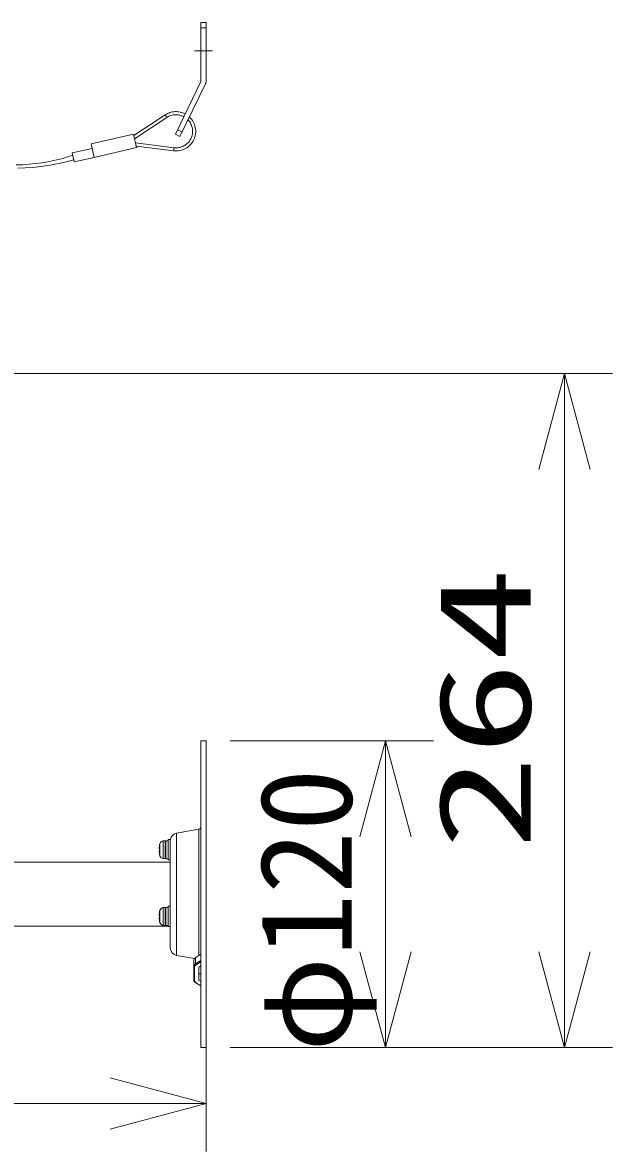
# Model space of a CAD drawing. Units: millimetres on the paper. Extents: x -62 to 63, y -59 to 59.
# Drawn here: x 16.72 to 32.11, y 8.77 to 38.21 of the extents above; entities that cross this region are included whole.
import ezdxf
from ezdxf.enums import TextEntityAlignment as Align

# ---------------------------------------------------------------- set-up
doc = ezdxf.new("R2010")
doc.units = ezdxf.units.MM
doc.linetypes.add('CHAIN2', pattern=[12, 9, -1, 1, -1])
doc.linetypes.add('LONG_DOUBLE_CHAIN', pattern=[21.8, 18, -1, 0.6, -0.6, 0.6, -1])
for name, color, linetype, lineweight in [('0-0_GAIKEI', 4, 'Continuous', 9), ('0-2_SUNPO', 7, 'Continuous', 9), ('0-3_0', 7, 'Continuous', 9)]:
    doc.layers.add(name, color=color, linetype=linetype, lineweight=lineweight)
doc.styles.add('ＭＳ ゴシック', font='')
doc.styles.get('ＭＳ ゴシック').set_extended_font_data('MS Gothic')

# ---------------------------------------------------------------- blocks, each defined once
blk = doc.blocks.new('_Open30')
at = {"layer": '0-3_0'}
blk.add_line((0, 0), (-1, 0), dxfattribs=at)
blk.add_lwpolyline([(-1, 0.2679), (0, 0), (-1, -0.2679)], dxfattribs=at)

msp = doc.modelspace()

# ---------------------------------------------------------------- linework, layer by layer
at = {"layer": '0-0_GAIKEI', "linetype": 'LONG_DOUBLE_CHAIN'}
for p, q in [((21.376, 38.214), (21.376, 36.684)), ((21.509, 38.214), (21.376, 38.214)), ((21.509, 38.081), (21.376, 38.081)), ((21.509, 36.684), (21.509, 38.214)), ((21.374, 36.678), (20.708, 35.3)), ((20.828, 35.242), (21.494, 36.62)), ((20.766, 35.42), (20.886, 35.362)), ((19.613, 35.305), (18.509, 35.05)), ((18.509, 35.05), (18.59, 34.699)), ((19.613, 35.305), (19.694, 34.955)), ((20.708, 35.3), (20.828, 35.242)), ((18.536, 34.933), (18.016, 34.813)), ((18.017, 34.813), (18.067, 34.593)), ((19.694, 34.955), (18.59, 34.699)), ((18.067, 34.593), (18.071, 34.579)), ((18.59, 34.699), (18.071, 34.579))]:
    msp.add_line(p, q, dxfattribs=at)
at = {"layer": '0-0_GAIKEI', "color": 134, "linetype": 'CHAIN2'}
msp.add_line((21.209, 37.481), (21.676, 37.481), dxfattribs=at)
at = {"layer": '0-0_GAIKEI', "color": 7}
for p, q in [((21.376, 19.481), (21.509, 19.481)), ((21.376, 19.481), (21.376, 11.481)), ((21.509, 11.481), (21.509, 19.481)), ((21.32, 17.177), (20.741, 17.075)), ((20.576, 16.907), (20.576, 14.083)), ((20.576, 16.314), (10.876, 16.314)), ((20.522, 14.647), (10.876, 14.647)), ((21.206, 13.804), (20.741, 13.886)), ((21.376, 11.481), (21.509, 11.481))]:
    msp.add_line(p, q, dxfattribs=at)
at = {"layer": '0-0_GAIKEI'}
for p, q in [((21.32, 13.882), (21.32, 17.177)), ((20.303, 16.797), (20.303, 16.484)), ((20.394, 16.871), (20.442, 16.873)), ((20.394, 16.871), (20.394, 16.41)), ((20.442, 16.873), (20.442, 16.873)), ((20.442, 16.408), (20.442, 16.873)), ((20.456, 16.867), (20.456, 16.414)), ((20.516, 16.874), (20.462, 16.874)), ((20.462, 16.874), (20.462, 16.407)), ((20.516, 16.407), (20.516, 16.874)), ((20.576, 16.907), (20.522, 16.907)), ((20.522, 16.374), (20.522, 16.907)), ((20.741, 17.075), (20.741, 13.886)), ((20.285, 16.664), (20.298, 16.664)), ((20.298, 16.617), (20.285, 16.617)), ((20.298, 16.777), (20.298, 16.777)), ((20.298, 16.504), (20.298, 16.504)), ((20.394, 16.41), (20.442, 16.408)), ((20.442, 16.408), (20.442, 16.408)), ((20.516, 16.407), (20.462, 16.407)), ((20.576, 16.374), (20.522, 16.374)), ((20.298, 15.037), (20.298, 15.037)), ((20.303, 15.057), (20.303, 14.744)), ((20.394, 15.131), (20.442, 15.133)), ((20.394, 15.131), (20.394, 14.67)), ((20.442, 15.133), (20.442, 15.133)), ((20.442, 14.668), (20.442, 15.133)), ((20.456, 15.127), (20.456, 14.674)), ((20.516, 15.134), (20.462, 15.134)), ((20.462, 15.134), (20.462, 14.667)), ((20.516, 14.667), (20.516, 15.134)), ((20.576, 15.167), (20.522, 15.167)), ((20.522, 14.634), (20.522, 15.167)), ((20.285, 14.924), (20.298, 14.924)), ((20.298, 14.877), (20.285, 14.877)), ((20.298, 14.764), (20.298, 14.764)), ((20.394, 14.67), (20.442, 14.668)), ((20.442, 14.668), (20.442, 14.668)), ((20.516, 14.667), (20.462, 14.667)), ((20.576, 14.634), (20.522, 14.634)), ((21.376, 13.91), (21.237, 13.827)), ((21.239, 13.834), (21.376, 13.915)), ((21.189, 13.246), (21.189, 13.755)), ((21.209, 13.232), (21.209, 13.581)), ((21.237, 13.827), (21.237, 13.667)), ((21.237, 13.667), (21.376, 13.75)), ((21.376, 13.717), (21.249, 13.642)), ((21.322, 13.581), (21.376, 13.612)), ((21.322, 13.581), (21.322, 13.232)), ((21.376, 13.389), (21.322, 13.421)), ((21.376, 13.087), (21.239, 13.168)), ((21.249, 13.171), (21.376, 13.096)), ((21.376, 13.2), (21.322, 13.232))]:
    msp.add_line(p, q, dxfattribs=at)
at = {"layer": '0-0_GAIKEI', "linetype": 'LONG_DOUBLE_CHAIN'}
for points in [[(19.622, 35.267), (20.444, 35.807), (20.466, 35.774)], [(19.641, 35.184), (20.487, 35.74), (20.466, 35.774)], [(19.666, 35.075), (20.671, 34.948), (20.666, 34.908)], [(16.554, 34.5), (16.729, 34.506), (16.898, 34.518), (17.062, 34.535), (17.222, 34.557), (17.38, 34.583), (17.536, 34.615), (17.614, 34.633), (17.769, 34.673), (17.922, 34.719), (18.03, 34.753)], [(19.685, 34.992), (20.661, 34.869), (20.666, 34.908)], [(16.601, 34.418), (16.788, 34.425), (16.969, 34.437), (17.145, 34.454), (17.318, 34.476), (17.488, 34.503), (17.657, 34.536), (17.825, 34.574), (17.993, 34.617), (18.057, 34.635)]]:
    msp.add_lwpolyline(points, dxfattribs=at)
at = {"layer": '0-0_GAIKEI'}
for points in [[(20.285, 16.697), (20.284, 16.675), (20.284, 16.667), (20.285, 16.665), (20.285, 16.664), (20.285, 16.664), (20.285, 16.664)], [(20.285, 16.664), (20.285, 16.664), (20.285, 16.664), (20.285, 16.664), (20.285, 16.665), (20.284, 16.668), (20.285, 16.688), (20.285, 16.697)], [(20.285, 16.617), (20.285, 16.617), (20.285, 16.617), (20.285, 16.617), (20.285, 16.616), (20.284, 16.613), (20.285, 16.593), (20.285, 16.584)], [(20.285, 16.584), (20.284, 16.606), (20.284, 16.614), (20.285, 16.617)], [(20.285, 14.957), (20.284, 14.935), (20.284, 14.927), (20.285, 14.925), (20.285, 14.924), (20.285, 14.924), (20.285, 14.924)], [(20.285, 14.924), (20.285, 14.924), (20.285, 14.924), (20.285, 14.924), (20.285, 14.925), (20.284, 14.928), (20.285, 14.948), (20.285, 14.957)], [(20.285, 14.877), (20.285, 14.877), (20.285, 14.877), (20.285, 14.877), (20.285, 14.876), (20.284, 14.873), (20.285, 14.853), (20.285, 14.844)], [(20.285, 14.844), (20.284, 14.866), (20.284, 14.874), (20.285, 14.876), (20.285, 14.877), (20.285, 14.877), (20.285, 14.877)], [(21.239, 13.834), (21.223, 13.822), (21.209, 13.808), (21.199, 13.793), (21.191, 13.775), (21.189, 13.755)], [(21.239, 13.168), (21.223, 13.179), (21.209, 13.193), (21.199, 13.208), (21.191, 13.227), (21.189, 13.246)]]:
    msp.add_lwpolyline(points, dxfattribs=at)
at = {"layer": '0-0_GAIKEI', "linetype": 'LONG_DOUBLE_CHAIN'}
for centre, radius, start, end in [((21.362, 36.684), 0.0133, 334.2, 0), ((21.362, 36.684), 0.147, 334.2, 0), ((20.725, 35.378), 0.513, 62.1363, 123.2921), ((20.725, 35.378), 0.433, 61.755, 123.2921), ((20.725, 35.378), 0.513, 262.7722, 46.998), ((20.725, 35.378), 0.433, 262.7722, 43.692)]:
    msp.add_arc(centre, radius, start, end, dxfattribs=at)
at = {"layer": '0-0_GAIKEI', "color": 7}
for centre, radius, start, end in [((21.309, 17.243), 0.0667, 280, 0), ((20.776, 16.878), 0.2, 100, 179.797), ((20.776, 14.083), 0.2, 180, 260)]:
    msp.add_arc(centre, radius, start, end, dxfattribs=at)
at = {"layer": '0-0_GAIKEI'}
for centre, radius, start, end in [((20.882, 16.641), 0.6, 164.8994, 166.8337), ((20.4, 16.771), 0.1, 93, 164.8994), ((20.442, 16.86), 0.0133, 0, 90), ((20.462, 16.867), 0.0067, 90, 180), ((20.516, 16.867), 0.0067, 0, 90), ((20.882, 16.641), 0.6, 166.8236, 174.5765), ((20.882, 16.641), 0.6, 185.4235, 193.1764), ((20.882, 16.641), 0.584, 177.7111, 182.2889), ((20.882, 16.641), 0.6, 193.1663, 195.1006), ((20.4, 16.51), 0.1, 195.1006, 267), ((20.442, 16.421), 0.0133, 270, 0), ((20.462, 16.414), 0.0067, 180, 270), ((20.516, 16.414), 0.0067, 270, 0), ((20.882, 14.901), 0.6, 166.8236, 174.5765), ((20.882, 14.901), 0.6, 164.8994, 166.8337), ((20.4, 15.031), 0.1, 93, 164.8994), ((20.442, 15.12), 0.0133, 0, 90), ((20.462, 15.127), 0.0067, 90, 180), ((20.516, 15.127), 0.0067, 0, 90), ((20.882, 14.901), 0.6, 185.4235, 193.1764), ((20.882, 14.901), 0.584, 177.7111, 182.2889), ((20.882, 14.901), 0.6, 193.1663, 195.1006), ((20.4, 14.77), 0.1, 195.1006, 267), ((20.442, 14.681), 0.0133, 270, 0), ((20.462, 14.674), 0.0067, 180, 270), ((20.516, 14.674), 0.0067, 270, 0)]:
    msp.add_arc(centre, radius, start, end, dxfattribs=at)
for centre, major_axis, ratio, start_param, end_param in [((21.322, 13.755), (0.133, 0), 0.707107, 2.269037, 3.141593), ((21.322, 13.595), (-0.133, 0), 0.707107, 5.41063, 6.283185), ((21.209, 13.595), (0.02, 0), 0.707107, 3.141593, 4.712389), ((21.322, 13.581), (-0.113, 0), 0.707107, 5.41063, 6.283185), ((21.249, 13.817), (-0.0102, 0.0172), 0.454579, 6.28309, 6.936832), ((21.249, 13.656), (-0.0102, 0.0172), 0.454579, 0.653646, 2.224443), ((21.396, 13.406), (-0.02, 0), 0.707107, 6.283185, 6.332185), ((21.209, 13.246), (-0.02, 0), 0.707107, 0, 1.570796), ((21.322, 13.232), (-0.113, 0), 0.707107, 6.283185, 7.155741), ((21.249, 13.185), (0.0102, 0.0172), 0.454579, 3.141688, 4.058742), ((21.396, 13.076), (-0.02, 0), 0.707107, 0, 0.054499)]:
    msp.add_ellipse(centre, major_axis=major_axis, ratio=ratio, start_param=start_param, end_param=end_param, dxfattribs=at)
at = {"layer": '0-2_SUNPO'}
for p, q in [((11.834, 29.061), (32.109, 29.061)), ((30.859, 26.561), (30.859, 13.981)), ((22.134, 19.481), (27.442, 19.481)), ((26.192, 16.981), (26.192, 13.981)), ((21.509, 11.603), (21.509, 8.772)), ((22.134, 11.481), (27.442, 11.481)), ((22.134, 11.481), (32.109, 11.481)), ((6.683, 10.022), (19.009, 10.022))]:
    msp.add_line(p, q, dxfattribs=at)

# ---------------------------------------------------------------- block references
at = {"layer": '0-2_SUNPO', "xscale": 2.5, "yscale": 2.5}
for p, rotation in [((30.859, 29.061), 90), ((26.192, 19.481), 90), ((26.192, 11.481), 270), ((30.859, 11.481), 270)]:
    msp.add_blockref('_Open30', p, dxfattribs=dict(at, rotation=rotation))
msp.add_blockref('_Open30', (21.509, 10.022), dxfattribs=at)

# ---------------------------------------------------------------- texts
at = {"layer": '0-2_SUNPO', "style": 'ＭＳ ゴシック', "width": 1.5}
msp.add_text('264', height=2.405, rotation=90, dxfattribs=at).set_placement((30.696, 16.64), align=Align.BOTTOM_LEFT)
at = {"layer": '0-2_SUNPO', "style": 'ＭＳ ゴシック'}
msp.add_text('φ120', height=2.405, rotation=90, dxfattribs=at).set_placement((26.03, 11.366), align=Align.BOTTOM_LEFT)

doc.saveas('drawing.dxf')
